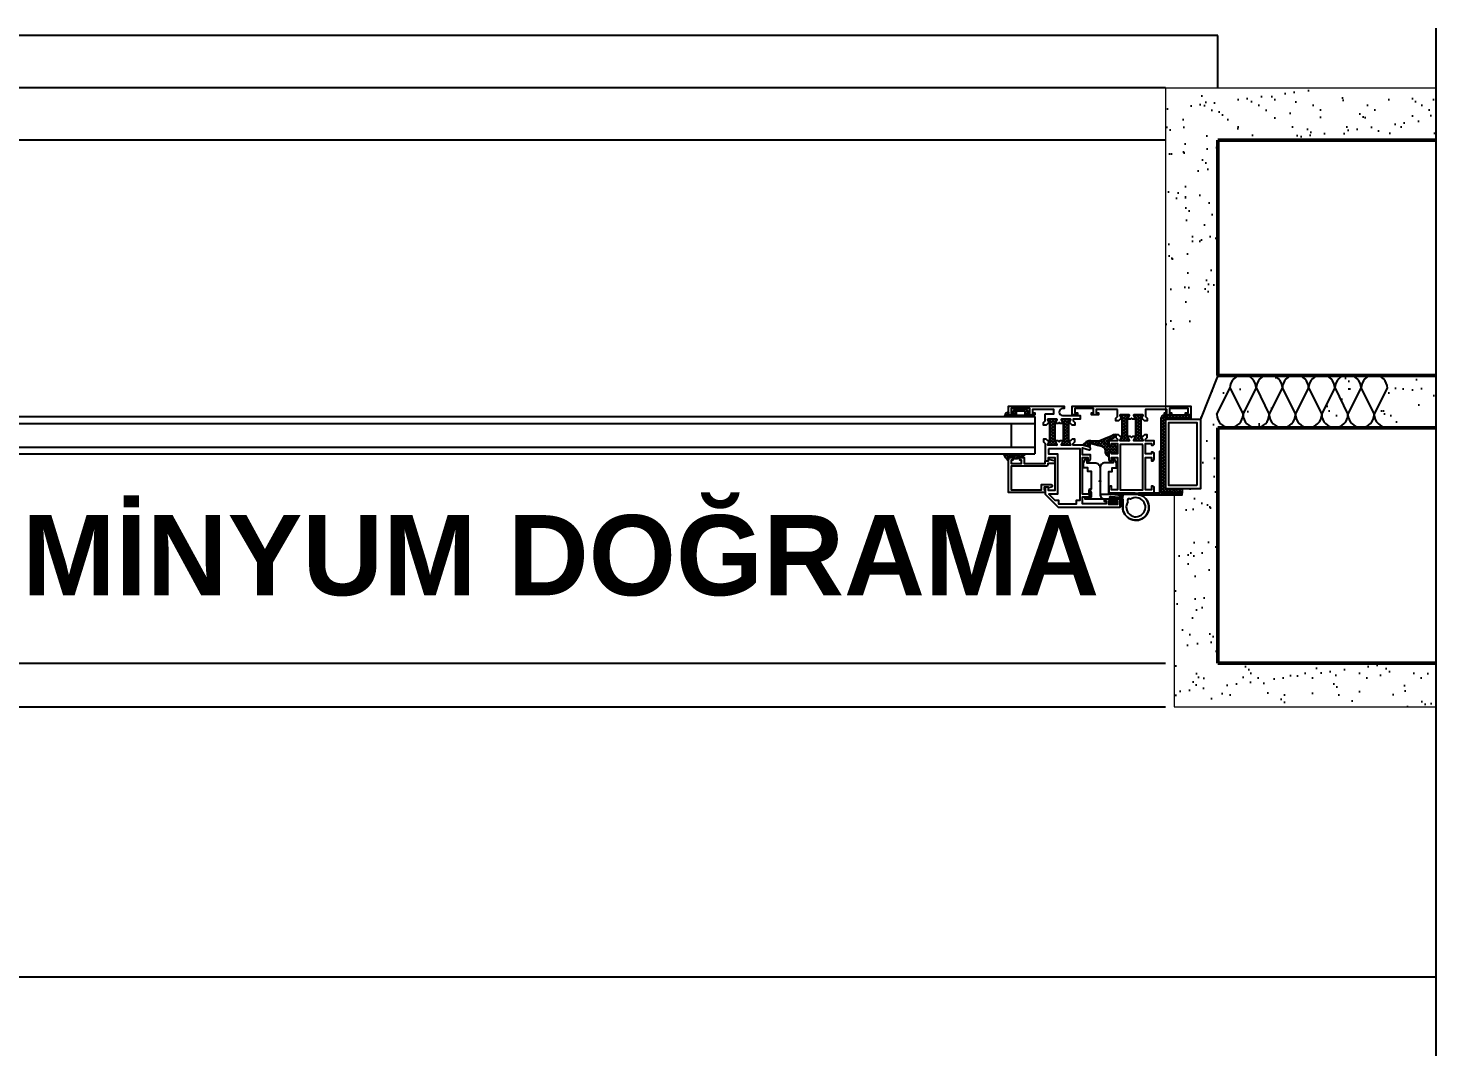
# Model space of a CAD drawing. Extents: x 386248 to 427517, y 4539405 to 4542296.
# Drawn here: x 414583.3 to 414785, y 4541240.7 to 4541388 of the extents above; entities that cross this region are included whole.
import ezdxf

# ---------------------------------------------------------------- set-up
doc = ezdxf.new("R2010")
doc.units = 0
for name, color, linetype, lineweight in [('DOGRAMA', 1, 'Continuous', 25), ('duvaar', 133, 'Continuous', 50), ('FRANSIZ-BALKON', 29, 'Continuous', 25), ('KUPESTE', 30, 'Continuous', 18), ('METAL', 251, 'Continuous', 25), ('YAZI', 7, 'Continuous', 25)]:
    doc.layers.add(name, color=color, linetype=linetype, lineweight=lineweight)
doc.layers.add('Tarama', color=7, linetype='Continuous')
doc.styles.add('PıNaR', font='')
doc.styles.get('PıNaR').set_extended_font_data('Times New Roman Tur')
pattern_1 = [(135, (623131.31937, 4509250.16262), (0.2209708691, 0.2209708691), []), (45, (623131.31937, 4509250.16262), (0.2209708691, -0.2209708691), [])]
pattern_2 = [(135, (623131.31937, 4509249.78762), (0.2209708691, 0.2209708691), []), (45, (623131.31937, 4509249.78762), (0.2209708691, -0.2209708691), [])]
pattern_3 = [(135, (623120.94437, 4509249.16262), (0.2209708691, 0.2209708691), []), (45, (623120.94437, 4509249.16262), (0.2209708691, -0.2209708691), [])]

msp = doc.modelspace()

# ---------------------------------------------------------------- hatches: boundary and pattern name
at = {"layer": 'Tarama'}
h = msp.add_hatch(dxfattribs=at)
h.set_pattern_fill('AR-SAND', color=256, scale=2.5, style=0)
h.set_pattern_definition([(37.5, (413785.5355, 4488081.657), (-0.1574834, 4.81705942), [0, -3.8, 0, -4.25, 0, -4.0625]), (7.5, (413785.5355, 4488081.657), (4.4244418, 7.0553652), [0, -2.05, 0, -3.425, 0, -1.3125]), (327.5, (413782.4605, 4488081.657), (7.78535465, 0.01414763), [0, -1.25, 0, -4.5, 0, -5.875]), (317.5, (413782.4605, 4488081.657), (7.5153165, 2.1941889), [0, -0.625, 0, -2.95, 0, -3.375])])
h.paths.add_polyline_path([(414753.79, 4541371.938), (414785.04, 4541371.938), (414785.04, 4541379.438), (414746.29, 4541379.438), (414746.29, 4541344.438), (414751.29, 4541344.438), (414753.79, 4541350.688)])
h = msp.add_hatch(dxfattribs=at)
h.set_pattern_fill('AR-SAND', color=256, scale=2.5, style=0)
h.set_pattern_definition([(37.5, (413785.5355, 4488069.157), (-0.1574834, 4.81705942), [0, -3.8, 0, -4.25, 0, -4.0625]), (7.5, (413785.5355, 4488069.157), (4.4244418, 7.0553652), [0, -2.05, 0, -3.425, 0, -1.3125]), (327.5, (413782.4605, 4488069.157), (7.78535465, 0.01414763), [0, -1.25, 0, -4.5, 0, -5.875]), (317.5, (413782.4605, 4488069.157), (7.5153165, 2.1941889), [0, -0.625, 0, -2.95, 0, -3.375])])
h.paths.add_polyline_path([(414785.04, 4541296.938), (414753.79, 4541296.938), (414753.79, 4541330.688), (414785.04, 4541330.688), (414785.04, 4541338.188), (414776.716, 4541338.188, -0.3361921), (414778.089, 4541336.377), (414776.208, 4541332.615, -1), (414772.446, 4541332.615), (414774.327, 4541336.377, 0.3361921), (414772.954, 4541338.188), (414771.938, 4541338.188, 0.3257499), (414770.567, 4541336.447, -0.0086515), (414770.568, 4541336.382), (414768.684, 4541332.615, -0.9798112), (414764.924, 4541332.538, -0.9813525), (414761.163, 4541332.609), (414763.044, 4541336.371, 0.3395008), (414761.65, 4541338.188), (414760.677, 4541338.188, 0.3395008), (414759.282, 4541336.371, 0.3395008), (414757.888, 4541338.188), (414756.915, 4541338.188, 0.3290379), (414755.522, 4541336.441), (414757.401, 4541332.609, -1), (414753.639, 4541332.609), (414755.52, 4541336.371, -0.3395008), (414756.915, 4541338.188), (414753.79, 4541338.188), (414751.29, 4541331.938), (414751.29, 4541321.938), (414747.54, 4541321.938), (414747.54, 4541290.688), (414785.04, 4541290.688)])
at = {"layer": 'Tarama', "ltscale": 0.125}
h = msp.add_hatch(dxfattribs=at)
h.set_pattern_fill('ANSI37', color=256, scale=2.5, style=0)
h.set_pattern_definition(pattern_1)
h.paths.add_polyline_path([(414724.665, 4541333.335), (414724.399, 4541333.036), (414724.393, 4541332.886), (414724.617, 4541332.839), (414724.651, 4541332.594), (414724.515, 4541332.478), (414723.815, 4541332.5), (414723.74, 4541332.554), (414723.767, 4541332.949), (414723.74, 4541332.989), (414723.468, 4541332.847), (414723.352, 4541332.595), (414723.122, 4541332.313), (414727.23, 4541332.313), (414727.236, 4541332.522), (414726.482, 4541332.55), (414726.468, 4541332.801), (414726.555, 4541332.871), (414726.713, 4541332.856), (414726.631, 4541333.025), (414726.373, 4541333.338)])
h.paths.add_polyline_path([(414726.074, 4541333.052), (414726.169, 4541332.978), (414726.162, 4541332.604), (414726.04, 4541332.522), (414724.984, 4541332.526), (414724.869, 4541332.628), (414724.869, 4541332.954), (414724.937, 4541333.063)], flags=16)
h = msp.add_hatch(dxfattribs=at)
h.set_pattern_fill('ANSI37', color=256, scale=2.5, style=0)
h.set_pattern_definition(pattern_3)
h.paths.add_polyline_path([(414730.415, 4541331.313), (414730.704, 4541331.813), (414730.704, 4541331.938), (414729.415, 4541331.938), (414729.415, 4541331.813), (414729.704, 4541331.313), (414729.704, 4541328.813), (414729.415, 4541328.313), (414729.415, 4541328.188), (414730.704, 4541328.188), (414730.704, 4541328.313), (414730.415, 4541328.813)])
h = msp.add_hatch(dxfattribs=at)
h.set_pattern_fill('ANSI37', color=256, scale=2.5, style=0)
h.set_pattern_definition(pattern_3)
h.paths.add_polyline_path([(414731.665, 4541328.813), (414731.377, 4541328.313), (414731.377, 4541328.188), (414732.665, 4541328.188), (414732.665, 4541328.313), (414732.377, 4541328.813), (414732.377, 4541331.313), (414732.665, 4541331.813), (414732.665, 4541331.938), (414731.377, 4541331.938), (414731.377, 4541331.813), (414731.665, 4541331.313)])
h = msp.add_hatch(dxfattribs=at)
h.set_pattern_fill('ANSI37', color=256, scale=2.5, style=0)
h.set_pattern_definition(pattern_2)
h.paths.add_polyline_path([(414740.79, 4541331.938), (414741.079, 4541332.438), (414741.079, 4541332.563), (414739.79, 4541332.563), (414739.79, 4541332.438), (414740.079, 4541331.938), (414740.079, 4541329.438), (414739.79, 4541328.938), (414739.79, 4541328.813), (414741.079, 4541328.813), (414741.079, 4541328.938), (414740.79, 4541329.438)])
h = msp.add_hatch(dxfattribs=at)
h.set_pattern_fill('ANSI37', color=256, scale=2.5, style=0)
h.set_pattern_definition(pattern_2)
h.paths.add_polyline_path([(414742.04, 4541329.438), (414741.752, 4541328.938), (414741.752, 4541328.813), (414743.04, 4541328.813), (414743.04, 4541328.938), (414742.752, 4541329.438), (414742.752, 4541331.938), (414743.04, 4541332.438), (414743.04, 4541332.563), (414741.752, 4541332.563), (414741.752, 4541332.438), (414742.04, 4541331.938)])
h = msp.add_hatch(dxfattribs=at)
h.set_pattern_fill('ANSI37', color=256, scale=2.5, style=0)
h.set_pattern_definition([(135, (622362.81883, 4509449.73125), (0.2209708691, 0.2209708691), []), (45, (622362.81883, 4509449.73125), (0.2209708691, -0.2209708691), [])])
edge = h.paths.add_edge_path()
edge.add_line((414749.915, 4541332.563), (414749.915, 4541331.938))
edge.add_line((414749.915, 4541331.938), (414746.29, 4541331.938))
edge.add_line((414746.29, 4541331.938), (414746.29, 4541321.938))
edge.add_line((414746.29, 4541321.938), (414748.665, 4541321.938))
edge.add_line((414748.665, 4541321.938), (414748.665, 4541321.313))
edge.add_line((414748.665, 4541321.313), (414746.165, 4541321.313))
edge.add_arc((414746.165, 4541321.813), 0.5, 180, 270, ccw=False)
edge.add_line((414745.665, 4541321.813), (414745.665, 4541332.063))
edge.add_arc((414746.165, 4541332.063), 0.5, 90, 180, ccw=False)
edge.add_line((414746.165, 4541332.563), (414749.915, 4541332.563))
h = msp.add_hatch(dxfattribs=at)
h.set_pattern_fill('ANSI37', color=256, scale=2.5, style=0)
h.set_pattern_definition(pattern_2)
h.paths.add_polyline_path([(414739.062, 4541329.72), (414738.839, 4541329.661), (414738.527, 4541329.497), (414737.807, 4541329.201), (414736.874, 4541328.814), (414736.199, 4541328.76), (414735.575, 4541328.839), (414735.293, 4541328.809), (414734.915, 4541328.675), (414734.491, 4541328.275), (414734.499, 4541328.208), (414735.501, 4541328.045), (414735.501, 4541328.253), (414735.33, 4541328.356), (414735.301, 4541328.431), (414735.754, 4541328.423), (414736.549, 4541328.195), (414737.173, 4541328.076), (414737.525, 4541327.828), (414737.622, 4541327.442), (414737.628, 4541327.159), (414737.769, 4541326.833), (414738.007, 4541326.647), (414738.074, 4541326.625), (414738.089, 4541327.07), (414738.222, 4541327.189), (414738.549, 4541327.256), (414738.623, 4541327.078), (414738.668, 4541327.018), (414738.995, 4541327.056), (414739.285, 4541327.16), (414739.381, 4541327.197), (414739.359, 4541327.976), (414739.077, 4541328.184), (414738.839, 4541328.332), (414738.683, 4541328.325), (414738.646, 4541328.147), (414738.381, 4541328.084), (414738.156, 4541328.271), (414738.084, 4541328.568), (414738.156, 4541328.859), (414738.431, 4541328.993), (414739.069, 4541329.401), (414739.121, 4541329.512), (414739.114, 4541329.661)])
h = msp.add_hatch(dxfattribs=at)
h.set_pattern_fill('ANSI37', color=256, scale=2.5, style=0)
h.set_pattern_definition(pattern_1)
h.paths.add_polyline_path([(414726.114, 4541326.873), (414725.865, 4541326.607), (414725.498, 4541326.487), (414725.026, 4541326.261), (414724.459, 4541326.187), (414724.426, 4541326.456), (414724.142, 4541326.465), (414723.835, 4541326.49), (414723.744, 4541326.416), (414723.773, 4541326.102), (414723.66, 4541326.074), (414723.399, 4541326.363), (414723.156, 4541326.822), (414723.161, 4541326.918), (414723.694, 4541326.907), (414723.949, 4541326.822), (414724.125, 4541326.765), (414724.669, 4541326.743), (414725.111, 4541326.771), (414725.383, 4541326.867), (414725.752, 4541326.901), (414726.069, 4541326.884)])
h = msp.add_hatch(dxfattribs=at)
h.set_pattern_fill('ANSI37', color=256, scale=2.5, style=0)
h.set_pattern_definition(pattern_2)
h.paths.add_polyline_path([(414738.568, 4541320.535), (414738.353, 4541320.555), (414738.314, 4541320.789), (414738.451, 4541320.827), (414739.73, 4541320.733), (414739.818, 4541320.836), (414739.811, 4541320.924), (414739.803, 4541320.968), (414739.06, 4541321.086), (414738.854, 4541321.115), (414738.876, 4541321.277), (414740.076, 4541321.263), (414740.164, 4541321.086), (414740.142, 4541320.652), (414740.09, 4541320.542), (414739.781, 4541320.534), (414739.014, 4541320.499), (414738.972, 4541320.17), (414739.025, 4541320.148), (414739.147, 4541320.138), (414739.291, 4541320.143), (414739.365, 4541320.042), (414739.354, 4541319.828), (414739.28, 4541319.779), (414739.153, 4541319.734), (414738.496, 4541319.715), (414738.286, 4541319.73), (414738.217, 4541319.828), (414738.217, 4541320.063), (414738.296, 4541320.146), (414738.487, 4541320.146), (414738.526, 4541320.293)])
h.paths.add_polyline_path([(414738.625, 4541320.046), (414738.583, 4541319.877), (414738.686, 4541319.834), (414738.898, 4541319.87), (414738.958, 4541319.961), (414738.934, 4541320.052), (414738.801, 4541320.064)], flags=16)

# ---------------------------------------------------------------- linework, layer by layer
at = {"layer": 'DOGRAMA', "ltscale": 0.125}
for p, q in [((414753.79, 4541386.938, 50), (414366.29, 4541386.938, 50)), ((414753.79, 4541379.438, 50), (414753.79, 4541386.938, 50)), ((414785.04, 4541387.969, 50), (414785.04, 4541240.676, 50)), ((414746.29, 4541379.438, 50), (414373.79, 4541379.438, 50)), ((414746.29, 4541371.938, 50), (414373.79, 4541371.938, 50)), ((414746.29, 4541371.938, 50), (414373.79, 4541371.938, 50)), ((414372.54, 4541296.938, 50), (414746.29, 4541296.938, 50)), ((414372.54, 4541290.688, 50), (414746.29, 4541290.688, 50)), ((414785.04, 4541251.938, 50), (414341.29, 4541251.938, 50))]:
    msp.add_line(p, q, dxfattribs=at)
at = {"layer": 'DOGRAMA', "ltscale": 0.125, "elevation": 50}
for points in [[(414724.665, 4541333.335), (414726.373, 4541333.338), (414726.631, 4541333.025), (414726.713, 4541332.856), (414726.555, 4541332.871), (414726.468, 4541332.801), (414726.482, 4541332.55), (414727.236, 4541332.522), (414727.23, 4541332.313), (414723.122, 4541332.313), (414723.352, 4541332.595), (414723.468, 4541332.847), (414723.74, 4541332.989), (414723.767, 4541332.949), (414723.74, 4541332.554), (414723.815, 4541332.5), (414724.515, 4541332.478), (414724.651, 4541332.594), (414724.617, 4541332.839), (414724.393, 4541332.886), (414724.399, 4541333.036)], [(414724.937, 4541333.063), (414724.869, 4541332.954), (414724.869, 4541332.628), (414724.984, 4541332.526), (414726.04, 4541332.522), (414726.162, 4541332.604), (414726.169, 4541332.978), (414726.074, 4541333.052)], [(414729.704, 4541331.313), (414729.415, 4541331.813), (414729.415, 4541331.938), (414730.704, 4541331.938), (414730.704, 4541331.813), (414730.415, 4541331.313), (414730.415, 4541328.813), (414730.704, 4541328.313), (414730.704, 4541328.188), (414729.415, 4541328.188), (414729.415, 4541328.313), (414729.704, 4541328.813)], [(414731.665, 4541331.313), (414731.377, 4541331.813), (414731.377, 4541331.938), (414732.665, 4541331.938), (414732.665, 4541331.813), (414732.377, 4541331.313), (414732.377, 4541328.813), (414732.665, 4541328.313), (414732.665, 4541328.188), (414731.377, 4541328.188), (414731.377, 4541328.313), (414731.665, 4541328.813)], [(414739.415, 4541333.313), (414736.353, 4541333.313), (414736.353, 4541332.813), (414736.665, 4541332.813), (414736.665, 4541332.563), (414735.665, 4541332.563), (414735.665, 4541332.813), (414735.978, 4541332.813), (414735.978, 4541333.438), (414733.29, 4541333.438), (414733.29, 4541332.813), (414733.665, 4541332.813), (414733.665, 4541332.563), (414732.915, 4541332.563), (414732.915, 4541333.813), (414749.915, 4541333.813), (414749.915, 4541332.563), (414749.165, 4541332.563), (414749.165, 4541332.813), (414749.54, 4541332.813), (414749.54, 4541333.438), (414746.853, 4541333.438), (414746.853, 4541332.813), (414747.165, 4541332.813), (414747.165, 4541332.563), (414746.165, 4541332.563), (414746.165, 4541332.813), (414746.478, 4541332.813), (414746.478, 4541333.313), (414743.415, 4541333.313), (414743.415, 4541332.313), (414743.665, 4541332.063), (414743.665, 4541331.688), (414743.29, 4541331.688), (414743.04, 4541331.938), (414742.752, 4541331.938), (414743.04, 4541332.438), (414743.04, 4541332.563), (414741.752, 4541332.563), (414741.752, 4541332.438), (414742.04, 4541331.938), (414741.54, 4541331.938), (414741.415, 4541332.063), (414741.29, 4541331.938), (414740.79, 4541331.938), (414741.079, 4541332.438), (414741.079, 4541332.563), (414739.79, 4541332.563), (414739.79, 4541332.438), (414740.079, 4541331.938), (414739.79, 4541331.938), (414739.54, 4541331.688), (414739.165, 4541331.688), (414739.165, 4541332.063), (414739.415, 4541332.313)], [(414740.079, 4541331.938), (414739.79, 4541332.438), (414739.79, 4541332.563), (414741.079, 4541332.563), (414741.079, 4541332.438), (414740.79, 4541331.938), (414740.79, 4541329.438), (414741.079, 4541328.938), (414741.079, 4541328.813), (414739.79, 4541328.813), (414739.79, 4541328.938), (414740.079, 4541329.438)], [(414742.04, 4541331.938), (414741.752, 4541332.438), (414741.752, 4541332.563), (414743.04, 4541332.563), (414743.04, 4541332.438), (414742.752, 4541331.938), (414742.752, 4541329.438), (414743.04, 4541328.938), (414743.04, 4541328.813), (414741.752, 4541328.813), (414741.752, 4541328.938), (414742.04, 4541329.438)], [(414739.062, 4541329.72), (414738.839, 4541329.661), (414738.527, 4541329.497), (414737.807, 4541329.201), (414736.874, 4541328.814), (414736.199, 4541328.76), (414735.575, 4541328.839), (414735.293, 4541328.809), (414734.915, 4541328.675), (414734.491, 4541328.275), (414734.499, 4541328.208), (414735.501, 4541328.045), (414735.501, 4541328.253), (414735.33, 4541328.356), (414735.301, 4541328.431), (414735.754, 4541328.423), (414736.549, 4541328.195), (414737.173, 4541328.076), (414737.525, 4541327.828), (414737.622, 4541327.442), (414737.628, 4541327.159), (414737.769, 4541326.833), (414738.007, 4541326.647), (414738.074, 4541326.625), (414738.089, 4541327.07), (414738.222, 4541327.189), (414738.549, 4541327.256), (414738.623, 4541327.078), (414738.668, 4541327.018), (414738.995, 4541327.056), (414739.285, 4541327.16), (414739.381, 4541327.197), (414739.359, 4541327.976), (414739.077, 4541328.184), (414738.839, 4541328.332), (414738.683, 4541328.325), (414738.646, 4541328.147), (414738.381, 4541328.084), (414738.156, 4541328.271), (414738.084, 4541328.568), (414738.156, 4541328.859), (414738.431, 4541328.993), (414739.069, 4541329.401), (414739.121, 4541329.512), (414739.114, 4541329.661)], [(414743.04, 4541328.313), (414739.79, 4541328.313), (414739.79, 4541321.813), (414743.04, 4541321.813)], [(414726.114, 4541326.873), (414725.865, 4541326.607), (414725.498, 4541326.487), (414725.026, 4541326.261), (414724.459, 4541326.187), (414724.426, 4541326.456), (414724.142, 4541326.465), (414723.835, 4541326.49), (414723.744, 4541326.416), (414723.773, 4541326.102), (414723.66, 4541326.074), (414723.399, 4541326.363), (414723.156, 4541326.822), (414723.161, 4541326.918), (414723.694, 4541326.907), (414723.949, 4541326.822), (414724.125, 4541326.765), (414724.669, 4541326.743), (414725.111, 4541326.771), (414725.383, 4541326.867), (414725.752, 4541326.901), (414726.069, 4541326.884)], [(414729.54, 4541327.688), (414729.54, 4541326.938), (414730.79, 4541326.938), (414730.79, 4541321.188), (414729.571, 4541321.188), (414730.446, 4541320.313), (414730.946, 4541320.313), (414730.946, 4541319.813), (414733.54, 4541319.813), (414733.54, 4541320.313), (414734.04, 4541320.313), (414734.04, 4541327.688)], [(414748.665, 4541321.313), (414745.665, 4541321.313), (414745.665, 4541327.313), (414745.415, 4541327.313), (414745.415, 4541321.313), (414742.415, 4541321.313), (414742.415, 4541321.063), (414748.665, 4541321.063)], [(414738.568, 4541320.535), (414738.353, 4541320.555), (414738.314, 4541320.789), (414738.451, 4541320.827), (414739.73, 4541320.733), (414739.818, 4541320.836), (414739.811, 4541320.924), (414739.803, 4541320.968), (414739.06, 4541321.086), (414738.854, 4541321.115), (414738.876, 4541321.277), (414740.076, 4541321.263), (414740.164, 4541321.086), (414740.142, 4541320.652), (414740.09, 4541320.542), (414739.781, 4541320.534), (414739.014, 4541320.499), (414738.972, 4541320.17), (414739.025, 4541320.148), (414739.147, 4541320.138), (414739.291, 4541320.143), (414739.365, 4541320.042), (414739.354, 4541319.828), (414739.28, 4541319.779), (414739.153, 4541319.734), (414738.496, 4541319.715), (414738.286, 4541319.73), (414738.217, 4541319.828), (414738.217, 4541320.063), (414738.296, 4541320.146), (414738.487, 4541320.146), (414738.526, 4541320.293)], [(414738.625, 4541320.046), (414738.583, 4541319.877), (414738.686, 4541319.834), (414738.898, 4541319.87), (414738.958, 4541319.961), (414738.934, 4541320.052), (414738.801, 4541320.064)]]:
    msp.add_lwpolyline(points, close=True, dxfattribs=at)
for points in [[(414729.04, 4541332.688), (414730.29, 4541332.688), (414730.29, 4541333.313), (414727.228, 4541333.313), (414727.228, 4541332.813), (414727.54, 4541332.813), (414727.54, 4541332.563), (414726.54, 4541332.563), (414726.54, 4541332.813), (414726.853, 4541332.813), (414726.853, 4541333.438), (414724.165, 4541333.438), (414724.165, 4541332.813), (414724.54, 4541332.813), (414724.54, 4541332.563), (414723.79, 4541332.563), (414723.79, 4541333.813), (414731.79, 4541333.813), (414731.79, 4541333.438), (414731.54, 4541333.438, 1), (414731.54, 4541332.438), (414734.04, 4541332.438), (414734.04, 4541331.938), (414733.04, 4541331.938), (414733.04, 4541331.688), (414733.29, 4541331.438), (414733.29, 4541331.063), (414732.915, 4541331.063), (414732.665, 4541331.313), (414732.377, 4541331.313), (414732.665, 4541331.813), (414732.665, 4541331.938), (414731.377, 4541331.938), (414731.377, 4541331.813), (414731.665, 4541331.313), (414731.165, 4541331.313), (414731.04, 4541331.438), (414730.915, 4541331.313), (414730.415, 4541331.313), (414730.704, 4541331.813), (414730.704, 4541331.938), (414729.415, 4541331.938), (414729.415, 4541331.813), (414729.704, 4541331.313), (414729.415, 4541331.313), (414729.165, 4541331.063), (414728.79, 4541331.063), (414728.79, 4541331.438), (414729.04, 4541331.688)], [(414749.915, 4541332.563), (414749.915, 4541331.938), (414746.29, 4541331.938), (414746.29, 4541321.938), (414748.665, 4541321.938), (414748.665, 4541321.313), (414746.165, 4541321.313, -0.4142136), (414745.665, 4541321.813), (414745.665, 4541332.063, -0.4142136), (414746.165, 4541332.563)], [(414735.29, 4541325.938, 0.414213), (414735.54, 4541326.188), (414735.54, 4541326.813), (414734.415, 4541326.813), (414734.415, 4541327.799), (414735.352, 4541327.549, 0.4931454), (414735.54, 4541327.693), (414735.54, 4541327.771, 0.3394543), (414735.429, 4541327.916), (414734.415, 4541328.188), (414733.04, 4541328.188), (414733.04, 4541328.438), (414733.29, 4541328.688), (414733.29, 4541329.063), (414732.915, 4541329.063), (414732.665, 4541328.813), (414732.377, 4541328.813), (414732.665, 4541328.313), (414732.665, 4541328.188), (414731.377, 4541328.188), (414731.377, 4541328.313), (414731.665, 4541328.813), (414731.165, 4541328.813), (414731.04, 4541328.688), (414730.915, 4541328.813), (414730.415, 4541328.813), (414730.704, 4541328.313), (414730.704, 4541328.188), (414729.415, 4541328.188), (414729.415, 4541328.313), (414729.704, 4541328.813), (414729.415, 4541328.813), (414729.165, 4541329.063), (414728.79, 4541329.063), (414728.79, 4541328.688), (414729.04, 4541328.438), (414729.04, 4541326.188, 0.4142136), (414729.29, 4541325.938), (414729.54, 4541325.938), (414729.54, 4541326.438), (414730.415, 4541326.438), (414730.415, 4541321.688), (414729.54, 4541321.688), (414729.54, 4541322.188), (414729.29, 4541322.188, 0.4142136), (414729.04, 4541321.938), (414729.04, 4541321.188), (414730.915, 4541319.313), (414739.79, 4541319.313), (414739.79, 4541320.438), (414739.04, 4541320.438), (414739.04, 4541320.188), (414739.415, 4541320.188), (414739.415, 4541319.688), (414738.165, 4541319.688), (414738.165, 4541320.188), (414738.478, 4541320.188), (414738.478, 4541320.438), (414737.478, 4541320.438), (414737.478, 4541320.188), (414737.79, 4541320.188), (414737.79, 4541319.813), (414734.415, 4541319.813), (414734.415, 4541320.813), (414735.665, 4541320.813), (414735.665, 4541321.438, 0.4142136), (414735.415, 4541321.688), (414735.29, 4541321.688), (414735.29, 4541321.188), (414734.415, 4541321.188), (414734.415, 4541326.438), (414735.165, 4541326.438), (414735.165, 4541325.938)], [(414744.415, 4541325.938, 0.414213), (414744.665, 4541326.188), (414744.665, 4541326.938, 0.4142136), (414744.415, 4541327.188), (414744.29, 4541327.188), (414744.29, 4541326.938), (414743.415, 4541326.938), (414743.415, 4541328.438), (414744.29, 4541328.438), (414744.29, 4541328.188), (414744.415, 4541328.188, 0.4142136), (414744.665, 4541328.438), (414744.665, 4541328.813), (414743.415, 4541328.813), (414743.415, 4541329.063), (414743.665, 4541329.313), (414743.665, 4541329.688), (414743.29, 4541329.688), (414743.04, 4541329.438), (414742.752, 4541329.438), (414743.04, 4541328.938), (414743.04, 4541328.813), (414741.752, 4541328.813), (414741.752, 4541328.938), (414742.04, 4541329.438), (414741.54, 4541329.438), (414741.415, 4541329.313), (414741.29, 4541329.438), (414740.79, 4541329.438), (414741.079, 4541328.938), (414741.079, 4541328.813), (414739.79, 4541328.813), (414739.79, 4541328.938), (414740.079, 4541329.438), (414739.79, 4541329.438), (414739.54, 4541329.688), (414739.165, 4541329.688), (414739.165, 4541329.313), (414739.415, 4541329.063), (414739.415, 4541328.813), (414738.165, 4541328.813), (414738.165, 4541328.438, 0.4142136), (414738.415, 4541328.188), (414738.54, 4541328.188), (414738.54, 4541328.438), (414739.415, 4541328.438), (414739.415, 4541326.938), (414738.54, 4541326.938), (414738.54, 4541327.188), (414738.415, 4541327.188, 0.4142136), (414738.165, 4541326.938), (414738.165, 4541326.188, 0.4142136), (414738.415, 4541325.938), (414738.54, 4541325.938), (414738.54, 4541326.438), (414739.415, 4541326.438), (414739.415, 4541321.813), (414738.54, 4541321.813), (414738.54, 4541322.313), (414738.415, 4541322.313, 0.4142136), (414738.165, 4541322.063), (414738.165, 4541321.313), (414744.665, 4541321.313), (414744.665, 4541322.063, 0.4142136), (414744.415, 4541322.313), (414744.29, 4541322.313), (414744.29, 4541321.813), (414743.415, 4541321.813), (414743.415, 4541326.438), (414744.29, 4541326.438), (414744.29, 4541325.938)], [(414729.853, 4541322.563, -0.4142136), (414730.04, 4541322.375), (414730.04, 4541322.34, -0.3394543), (414729.901, 4541322.159), (414729.54, 4541322.063), (414729.54, 4541322.188), (414728.915, 4541322.188), (414728.915, 4541321.813), (414729.04, 4541321.813), (414729.04, 4541321.438), (414723.79, 4541321.438), (414723.79, 4541326.438), (414724.415, 4541326.438), (414724.415, 4541326.063), (414724.165, 4541326.063), (414724.165, 4541325.563), (414725.665, 4541325.563), (414725.665, 4541326.063), (414725.415, 4541326.063), (414725.415, 4541326.438), (414726.04, 4541326.438), (414726.04, 4541325.563), (414729.04, 4541325.563), (414729.04, 4541325.938), (414729.54, 4541325.938), (414729.54, 4541326.188), (414730.276, 4541325.99, -0.3394543), (414730.415, 4541325.809), (414730.415, 4541325.75, -0.4142136), (414730.228, 4541325.563), (414729.415, 4541325.563), (414729.415, 4541325.438, -0.4142136), (414729.165, 4541325.188), (414724.165, 4541325.188), (414724.165, 4541321.813), (414728.54, 4541321.813), (414728.54, 4541322.563)], [(414735.415, 4541321.938), (414735.665, 4541321.938), (414735.665, 4541324.438), (414735.165, 4541324.438), (414735.165, 4541324.938), (414734.54, 4541324.938), (414734.54, 4541325.688), (414734.829, 4541326.188), (414735.04, 4541326.188), (414735.04, 4541325.688), (414736.165, 4541325.688, -0.4142136), (414736.915, 4541324.938), (414736.915, 4541323.188), (414736.79, 4541323.063), (414736.915, 4541322.938), (414736.915, 4541321.188), (414742.04, 4541321.188, -2.4142136), (414740.165, 4541319.313, -0.4142136), (414740.04, 4541319.438), (414740.04, 4541320.438), (414734.79, 4541320.438), (414734.79, 4541320.645), (414735.415, 4541320.813)], [(414736.915, 4541321.188, 0.4142136), (414737.665, 4541320.438), (414740.165, 4541320.438), (414740.165, 4541319.313, 2.4142136), (414742.04, 4541321.188, 0.4142136), (414741.915, 4541321.313), (414738.165, 4541321.313), (414738.165, 4541324.438), (414738.665, 4541324.438), (414738.665, 4541324.938), (414739.29, 4541324.938), (414739.29, 4541325.688), (414739.002, 4541326.188), (414738.79, 4541326.188), (414738.79, 4541325.688), (414737.665, 4541325.688, 0.4142136), (414736.915, 4541324.938), (414736.915, 4541323.188), (414737.04, 4541323.063), (414736.915, 4541322.938)], [(414740.908, 4541320.093, 10.9544512), (414741.26, 4541320.445, 1.0954451)], [(414740.908, 4541320.093, 10.9544512), (414741.26, 4541320.445, 1.0954451)]]:
    msp.add_lwpolyline(points, format="xyb", close=True, dxfattribs=at)
at = {"layer": 'duvaar'}
for p, q in [((414753.79, 4541371.938, 50), (414753.79, 4541338.188, 50)), ((414753.79, 4541371.938, 50), (414785.04, 4541371.938, 50)), ((414753.79, 4541338.188, 50), (414785.04, 4541338.188, 50)), ((414753.79, 4541330.688, 50), (414785.04, 4541330.688, 50)), ((414753.79, 4541330.688, 50), (414753.79, 4541296.938, 50)), ((414753.79, 4541296.938, 50), (414785.04, 4541296.938, 50))]:
    msp.add_line(p, q, dxfattribs=at)
at = {"layer": 'FRANSIZ-BALKON'}
for p, q in [((414753.639, 4541332.609, 50), (414755.52, 4541336.371, 50)), ((414755.501, 4541336.483, 50), (414757.401, 4541332.609, 50)), ((414757.401, 4541332.609, 50), (414759.282, 4541336.371, 50)), ((414759.263, 4541336.483, 50), (414761.163, 4541332.609, 50)), ((414761.163, 4541332.609, 50), (414763.044, 4541336.371, 50)), ((414763.025, 4541336.483, 50), (414764.925, 4541332.609, 50)), ((414764.925, 4541332.609, 50), (414766.806, 4541336.371, 50)), ((414766.784, 4541336.489, 50), (414768.684, 4541332.615, 50)), ((414768.684, 4541332.615, 50), (414770.565, 4541336.377, 50)), ((414768.687, 4541332.609, 50), (414770.568, 4541336.371, 50)), ((414770.546, 4541336.489, 50), (414772.446, 4541332.615, 50)), ((414772.446, 4541332.615, 50), (414774.327, 4541336.377, 50)), ((414774.308, 4541336.489, 50), (414776.208, 4541332.615, 50)), ((414776.208, 4541332.615, 50), (414778.089, 4541336.377, 50))]:
    msp.add_line(p, q, dxfattribs=at)
for centre, start, end in [((414757.401, 4541336.371, 50), 0, 180), ((414761.163, 4541336.371, 50), 0, 180), ((414764.925, 4541336.371, 50), 0, 180), ((414768.687, 4541336.371, 50), 0, 180), ((414772.446, 4541336.377, 50), 0, 180), ((414776.208, 4541336.377, 50), 0, 180), ((414755.52, 4541332.609, 50), 180, 0), ((414759.282, 4541332.609, 50), 180, 0), ((414763.044, 4541332.609, 50), 180, 0), ((414766.803, 4541332.615, 50), 180, 0), ((414770.565, 4541332.615, 50), 180, 0), ((414774.327, 4541332.615, 50), 180, 0), ((414778.089, 4541332.615, 50), 180, 270)]:
    msp.add_arc(centre, 1.881, start, end, dxfattribs=at)
at = {"layer": 'KUPESTE'}
for p, q in [((414746.29, 4541379.438, 50), (414746.29, 4541331.938, 50)), ((414746.29, 4541379.438, 50), (414785.04, 4541379.438, 50)), ((414747.54, 4541321.938, 50), (414747.54, 4541290.688, 50)), ((414747.54, 4541321.938, 50), (414747.54, 4541290.688, 50)), ((414747.54, 4541290.688, 50), (414785.04, 4541290.688, 50))]:
    msp.add_line(p, q, dxfattribs=at)
at = {"layer": 'METAL', "ltscale": 0.125, "elevation": 50}
msp.add_lwpolyline([(414726.162, 4541332.604), (414726.169, 4541332.978), (414726.074, 4541333.052), (414724.937, 4541333.063), (414724.869, 4541332.954), (414724.869, 4541332.628), (414724.984, 4541332.526), (414726.04, 4541332.522)], close=True, dxfattribs=at)
at = {"layer": 'Tarama'}
msp.add_line((414753.79, 4541338.188, 50), (414751.29, 4541331.938, 50), dxfattribs=at)
at = {"layer": 'Tarama', "ltscale": 0.125}
for p, q in [((414572.072, 4541332.313, 50), (414727.54, 4541332.313, 50)), ((414727.54, 4541332.313, 50), (414727.54, 4541326.938, 50)), ((414572.072, 4541331.313, 50), (414727.54, 4541331.313, 50)), ((414724.165, 4541331.313, 50), (414724.165, 4541327.938, 50)), ((414572.072, 4541327.938, 50), (414727.54, 4541327.938, 50)), ((414572.072, 4541326.938, 50), (414727.54, 4541326.938, 50))]:
    msp.add_line(p, q, dxfattribs=at)
at = {"layer": 'Tarama', "elevation": 50}
for points in [[(414746.29, 4541331.938), (414751.29, 4541331.938), (414751.29, 4541321.938), (414746.29, 4541321.938)], [(414750.79, 4541322.438), (414746.79, 4541322.438), (414746.79, 4541331.438), (414750.79, 4541331.438)]]:
    msp.add_lwpolyline(points, close=True, dxfattribs=at)

# ---------------------------------------------------------------- texts
at = {"layer": 'YAZI', "insert": (414442.319, 4541318.182, 50), "char_height": 11.5, "width": 4378.475, "attachment_point": 1, "style": 'PıNaR'}
msp.add_mtext('{\\fArial|b1|i0|c162|p34;ISI YALITIMLI ALÜMİNYUM DOĞRAMA \\fArial|b0|i0|c162|p34;}', dxfattribs=at)

doc.saveas('drawing.dxf')
